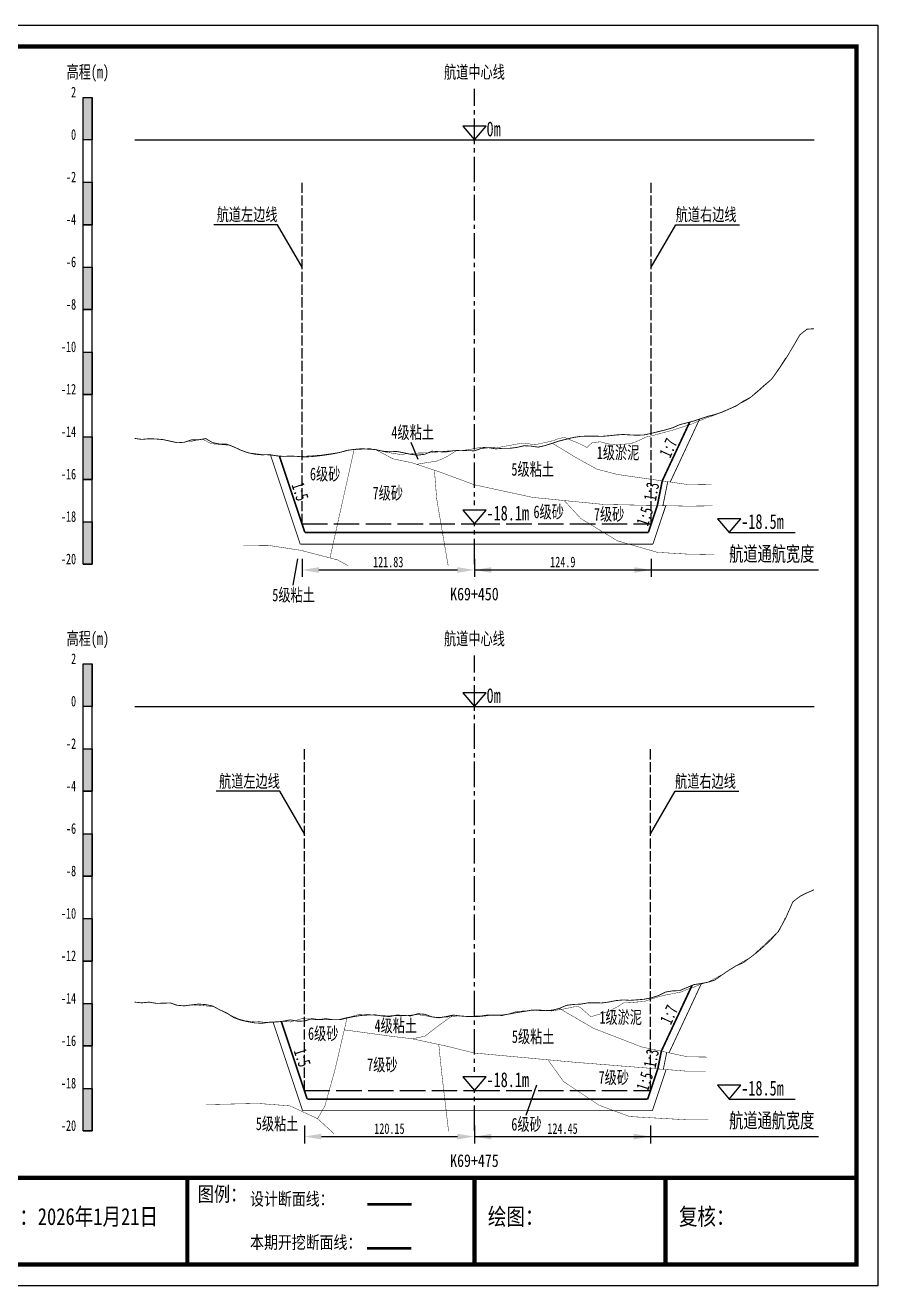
# Model space of a CAD drawing. Header units: millimetres. Extents: x 0 to 1680, y -8762 to 0.
# Drawn here: x 849.2 to 1050, y -297 to 0 of the extents above; entities that cross this region are included whole.
import ezdxf
from ezdxf.enums import TextEntityAlignment as Align

# ---------------------------------------------------------------- set-up
doc = ezdxf.new("R2010")
doc.units = ezdxf.units.MM
for name, pattern in [('ACAD_ISO02W100', [15, 12, -3]), ('ACAD_ISO05W100', [33, 24, -3, 0, -3, 0, -3]), ('CENTER2', [1.125, 0.75, -0.125, 0.125, -0.125])]:
    doc.linetypes.add(name, pattern=pattern)
for name, color, linetype in [('0-桩号', 1, 'Continuous'), ('0-航道左右边线标注', 8, 'Continuous'), ('1-疏浚底高', 7, 'Continuous'), ('1-通航宽度', 7, 'Continuous'), ('1-通航底高', 7, 'Continuous'), ('202601', 5, 'Continuous'), ('DMX', 20, 'Continuous'), ('L1', 7, 'Continuous'), ('图幅外框线', 145, 'Continuous'), ('地质分层', 6, 'Continuous'), ('坡比', 1, 'Continuous'), ('尺寸标注', 1, 'Continuous'), ('开挖线', 4, 'Continuous'), ('标尺', 7, 'Continuous'), ('超挖线', 3, 'Continuous'), ('辅助框', 7, 'Continuous'), ('通航底面线', 7, 'ACAD_ISO02W100')]:
    doc.layers.add(name, color=color, linetype=linetype)
doc.styles.get("Standard").update_dxf_attribs({"font": 'arial.ttf'})
doc.styles.add('仿宋', font='仿宋_GB2312.ttf', dxfattribs={"width": 0.8})
doc.styles.add('仿宋GB2312', font='仿宋_GB2312.ttf', dxfattribs={"width": 0.7, "height": 2.5})
doc.styles.add('仿宋体', font='仿宋_GB2312.ttf', dxfattribs={"width": 0.8})
doc.dimstyles.new('2000', dxfattribs={"dimtxt": 3, "dimasz": 2.5, "dimexe": 1.25, "dimexo": 0.625, "dimtad": 1, "dimlfac": 2, "dimdsep": 46, "dimtxsty": 'Standard', "dimcen": 2.5, "dimadec": 0, "dimazin": 0, "dimtfac": 1, "dimtmove": 0, "dimatfit": 3, "dimfxl": 0, "dimarcsym": 0})

# ---------------------------------------------------------------- blocks, each defined once
blk = doc.blocks.new('标尺')
at = {"layer": '标尺', "linetype": 'Continuous'}
for points in [[(-2.116669999959413, 100), (0, 100), (0, 90), (-2.116669999959413, 90)], [(-2.116669999959413, 80), (0, 80), (0, 70), (-2.116669999959413, 70)], [(-2.116669999959413, 60), (0, 60), (0, 50), (-2.116669999959413, 50)], [(-2.116669999959413, 40), (0, 40), (0, 30), (-2.116669999959413, 30)], [(-2.116669999959413, 20), (0, 20), (0, 10), (-2.116669999959413, 10)], [(-2.116669999959413, 0), (0, 0), (0, -10), (-2.116669999959413, -10)]]:
    blk.add_hatch(color=256, dxfattribs=at).paths.add_polyline_path(points)
for p, q in [((-2.116669999959413, -10), (-2.116669999959413, 100)), ((0, -10), (0, 100)), ((-2.116669999959413, 80), (0, 80)), ((-2.116669999959413, 70), (0, 70)), ((-2.116669999959413, 60), (0, 60)), ((-2.116669999959413, 50), (0, 50)), ((-2.116669999959413, 40), (0, 40)), ((-2.116669999959413, 30), (0, 30)), ((-2.116669999959413, 20), (0, 20)), ((-2.116669999959413, 10), (0, 10)), ((-2.116669999959413, 0), (0, 0)), ((-2.116669999959413, -10), (0, -10))]:
    blk.add_line(p, q, dxfattribs=at)
at = {"layer": '标尺'}
for points in [[(-2.116669999959413, 100), (0, 100), (0, 90), (-2.116669999959413, 90)], [(-2.116669999959413, 100), (0, 100), (0, 90), (-2.116669999959413, 90)], [(-2.116669999959413, 80), (0, 80), (0, 70), (-2.116669999959413, 70)], [(-2.116669999959413, 80), (0, 80), (0, 70), (-2.116669999959413, 70)], [(-2.116669999959413, 60), (0, 60), (0, 50), (-2.116669999959413, 50)], [(-2.116669999959413, 60), (0, 60), (0, 50), (-2.116669999959413, 50)], [(-2.116669999959413, 40), (0, 40), (0, 30), (-2.116669999959413, 30)], [(-2.116669999959413, 40), (0, 40), (0, 30), (-2.116669999959413, 30)], [(-2.116669999959413, 20), (0, 20), (0, 10), (-2.116669999959413, 10)], [(-2.116669999959413, 20), (0, 20), (0, 10), (-2.116669999959413, 10)], [(-2.116669999959413, 0), (0, 0), (0, -10), (-2.116669999959413, -10)], [(-2.116669999959413, 0), (0, 0), (0, -10), (-2.116669999959413, -10)]]:
    blk.add_lwpolyline(points, close=True, dxfattribs=at)
at = {"layer": '标尺', "style": '仿宋GB2312', "width": 0.7}
blk.add_text('高程(m)', height=3, dxfattribs=at).set_placement((-1.058334999950603, 106.0000000009313), align=Align.MIDDLE_CENTER)
for s, p in [('2', (-3.816669999971054, 100)), ('0', (-3.816669999971054, 90)), ('-2', (-3.816669999971054, 80)), ('-4', (-3.816669999971054, 70)), ('-6', (-3.816669999971054, 60)), ('-8', (-3.816669999971054, 50)), ('-10', (-3.816669999971054, 40)), ('-12', (-3.816669999971054, 30)), ('-14', (-3.816669999971054, 20)), ('-16', (-3.816669999971054, 10)), ('-18', (-3.816669999971054, 0)), ('-20', (-3.816669999971054, -10))]:
    blk.add_text(s, height=2.5, dxfattribs=at).set_placement(p, align=Align.RIGHT)
blk = doc.blocks.new('*D78')
at = {"layer": 'Defpoints', "color": 0, "ltscale": 0.5}
for p in [(914.391114285781, -117.5), (955, -117.5), (955, -128.3536824788844)]:
    blk.add_point(p, dxfattribs=at)
at = {"layer": '尺寸标注', "color": 0, "lineweight": -2, "ltscale": 0.5}
for p, q in [((914.391114285781, -125.75), (914.391114285781, -129.9536824788844)), ((955, -125.75), (955, -129.9536824788844)), ((918.391114285781, -128.3536824788844), (951, -128.3536824788844))]:
    blk.add_line(p, q, dxfattribs=at)
at = {"layer": '尺寸标注', "color": 0, "ltscale": 0.5}
for points in [[(918.391114285781, -127.6870158122177), (918.391114285781, -129.020349145551), (914.391114285781, -128.3536824788844)], [(951, -127.6870158122177), (951, -129.020349145551), (955, -128.3536824788844)]]:
    blk.add_solid(points, dxfattribs=at)
at = {"layer": '尺寸标注', "color": 0, "ltscale": 0.5, "insert": (934.6955571428905, -126.4786824788844), "char_height": 2.5, "attachment_point": 5, "style": '仿宋GB2312'}
blk.add_mtext('121.83', dxfattribs=at)
blk = doc.blocks.new('*D79')
at = {"layer": 'Defpoints', "color": 0, "ltscale": 0.5}
for p in [(914.9492884873489, -251), (955, -251), (955, -261.8536524227675)]:
    blk.add_point(p, dxfattribs=at)
at = {"layer": '尺寸标注', "color": 0, "lineweight": -2, "ltscale": 0.5}
for p, q in [((914.9492884873489, -259.25), (914.9492884873489, -263.4536524227675)), ((955, -259.25), (955, -263.4536524227675)), ((918.9492884873489, -261.8536524227675), (951, -261.8536524227675))]:
    blk.add_line(p, q, dxfattribs=at)
at = {"layer": '尺寸标注', "color": 0, "ltscale": 0.5}
for points in [[(918.9492884873489, -261.1869857561008), (918.9492884873489, -262.5203190894342), (914.9492884873489, -261.8536524227675)], [(951, -261.1869857561008), (951, -262.5203190894342), (955, -261.8536524227675)]]:
    blk.add_solid(points, dxfattribs=at)
at = {"layer": '尺寸标注', "color": 0, "ltscale": 0.5, "insert": (934.9746442436744, -259.9786524227675), "char_height": 2.5, "attachment_point": 5, "style": '仿宋GB2312'}
blk.add_mtext('120.15', dxfattribs=at)
blk = doc.blocks.new('*D39')
at = {"layer": 'Defpoints', "color": 0, "ltscale": 0.5}
for p in [(955, -117.5), (996.6335865024748, -117.5), (996.6335865024748, -128.3536255889721)]:
    blk.add_point(p, dxfattribs=at)
at = {"layer": '尺寸标注', "color": 0, "lineweight": -2, "ltscale": 0.5}
for p, q in [((955, -125.75), (955, -129.9536255889721)), ((996.6335865024748, -125.75), (996.6335865024748, -129.9536255889721)), ((959, -128.3536255889721), (992.6335865024748, -128.3536255889721))]:
    blk.add_line(p, q, dxfattribs=at)
at = {"layer": '尺寸标注', "color": 0, "ltscale": 0.5}
for points in [[(959, -127.6869589223055), (959, -129.0202922556388), (955, -128.3536255889721)], [(992.6335865024748, -127.6869589223055), (992.6335865024748, -129.0202922556388), (996.6335865024748, -128.3536255889721)]]:
    blk.add_solid(points, dxfattribs=at)
at = {"layer": '尺寸标注', "color": 0, "ltscale": 0.5, "insert": (975.8167932512374, -126.4786255889721), "char_height": 2.5, "attachment_point": 5, "style": '仿宋GB2312'}
blk.add_mtext('124.9', dxfattribs=at)
blk = doc.blocks.new('*D40')
at = {"layer": 'Defpoints', "color": 0, "ltscale": 0.5}
for p in [(955, -251), (996.484444800574, -251), (996.484444800574, -261.8535957252589)]:
    blk.add_point(p, dxfattribs=at)
at = {"layer": '尺寸标注', "color": 0, "lineweight": -2, "ltscale": 0.5}
for p, q in [((955, -259.25), (955, -263.4535957252589)), ((996.484444800574, -259.25), (996.484444800574, -263.4535957252589)), ((959, -261.8535957252589), (992.484444800574, -261.8535957252589))]:
    blk.add_line(p, q, dxfattribs=at)
at = {"layer": '尺寸标注', "color": 0, "ltscale": 0.5}
for points in [[(959, -261.1869290585922), (959, -262.5202623919255), (955, -261.8535957252589)], [(992.484444800574, -261.1869290585922), (992.484444800574, -262.5202623919255), (996.484444800574, -261.8535957252589)]]:
    blk.add_solid(points, dxfattribs=at)
at = {"layer": '尺寸标注', "color": 0, "ltscale": 0.5, "insert": (975.742222400287, -259.9785957252589), "char_height": 2.5, "attachment_point": 5, "style": '仿宋GB2312'}
blk.add_mtext('124.45', dxfattribs=at)
blk = doc.blocks.new('通航底高')
at = {"layer": '1-通航底高'}
for p, q in [((-2.762494692986365, 3.232132659759372), (5.923793651163578e-06, 6.932765245437622e-06)), ((2.762506540631875, 3.232132659759372), (-2.762494692986365, 3.232132659759372)), ((5.923793651163578e-06, 6.932765245437622e-06), (2.762506540631875, 3.232132659759372))]:
    blk.add_line(p, q, dxfattribs=at)
at = {"layer": '1-通航底高', "style": '仿宋', "width": 0.7}
blk.add_attdef('通航底高', (2.856129719933961, 0.8203305718488991), '', height=3.5, dxfattribs=at)
blk = doc.blocks.new('疏浚底高')
at = {"layer": '1-疏浚底高'}
for p, q in [((-2.762500616780017, 3.232125726994127), (0, 0)), ((2.762500616838224, 3.232125726994127), (-2.762500616780017, 3.232125726994127)), ((0, 0), (2.762500616838224, 3.232125726994127)), ((-5.923793651163578e-06, -6.932765245437622e-06), (15.51466270413067, -6.932765245437622e-06))]:
    blk.add_line(p, q, dxfattribs=at)
at = {"layer": '1-疏浚底高', "style": '仿宋', "width": 0.7}
blk.add_attdef('疏浚底高', (2.856123796140309, 0.8203236390836537), '', height=3.5, dxfattribs=at)

msp = doc.modelspace()

# ---------------------------------------------------------------- linework, layer by layer
at = {"layer": '0-航道左右边线标注', "linetype": 'ACAD_ISO02W100', "ltscale": 0.2}
for points in [[(914.391114285781, -117.5), (914.391114285781, -37)], [(996.6335865024748, -117.5), (996.6335865024748, -37)], [(914.9492884873489, -251), (914.9492884873489, -170.5)], [(996.4844448005742, -251), (996.4844448005742, -170.5)]]:
    msp.add_lwpolyline(points, dxfattribs=at)
at = {"layer": '0-航道左右边线标注'}
for points in [[(914.391114285781, -57), (908.6176115939138, -46.99999999998363), (893.6176115939138, -46.99999999993997)], [(996.6335865024748, -57), (1002.4070891944, -47.00000000001637), (1017.4070891944, -47.00000000006003)], [(914.9492884873489, -190.5), (909.1757857954817, -180.4999999999836), (894.1757857954817, -180.49999999994)], [(996.484444800574, -190.5), (1002.257947492499, -180.5000000000164), (1017.257947492499, -180.50000000006)]]:
    msp.add_lwpolyline(points, dxfattribs=at)
at = {"layer": '1-通航宽度'}
for points in [[(955, -128.35), (1036, -128.35)], [(955, -261.85), (1036, -261.85)]]:
    msp.add_lwpolyline(points, dxfattribs=at)
at = {"layer": '202601', "color": 1, "linetype": 'Continuous', "const_width": 0.1}
for points in [[(887.6730000001987, -98.19999999953325), (887.8597037039027, -98.14999771071234), (890.2597037039027, -97.59999942732429), (891.0897037039027, -97.59999942732429), (892.9130370372358, -98.5500020976142), (892.9863703705687, -98.59999847365361), (893.0197037039027, -98.59999847365361), (897.6330370372357, -98.99999809218389), (897.7230370372357, -99.04999923659307), (898.3463703705687, -99.35000133467474), (901.1130370372357, -100.6000013346747), (901.5297037039027, -100.6999988551252), (905.0763703705687, -101.1499996180646), (908.5530370372358, -101.4500017161427), (908.9463703705687, -101.4999980921839), (909.1330370372357, -101.4999980921839), (909.3230370372357, -101.5499992365931), (909.7030370372357, -101.5499992365931), (913.9397037039028, -101.6000003810041), (917.4363703705687, -101.4000005717335), (917.9497037039027, -101.3499994273243), (918.4297037039028, -101.3499994273243), (921.2163703705687, -100.9499998087922), (924.0863703705687, -100.4999990458546), (926.1063703705687, -99.95000076247379), (926.9963703705687, -100.0000019068739), (928.1263703705687, -99.95000076247379), (930.0397037039027, -99.75000095320502), (930.3063703705687, -99.6999998087922), (930.5930370372357, -99.8000020976142), (933.9430370372357, -100.5500001902637), (937.9263703705687, -101.2000007624738), (938.9297037039028, -100.9499998087922), (939.8663703705687, -101.000000953205), (941.7063703705687, -100.8000011439326), (944.8630370372357, -100.7499999995343), (947.0897037039027, -100.4499979014436), (948.2030370372357, -100.3500003810041), (949.1097037039027, -100.2999992365931), (952.3697037039027, -100.1500005717335), (953.7330370372357, -100.0000019068739), (955.3030370372358, -99.64999866438302), (957.0830370372357, -99.44999885512516), (960.0197037039027, -99.55000114394352), (960.2697037039027, -99.55000114394352), (965.7663703705687, -98.5500020976142), (966.4130370372357, -98.4499998087922), (967.3330370372357, -98.5500020976142), (969.2330370372356, -98.84999942732429), (972.4297037039028, -98.14999771071234), (972.9830370372356, -97.99999904585457), (973.6230370372357, -97.90000152541324), (974.5063703705687, -97.50000190687388), (976.1697037039028, -97.10000228835452), (980.2063703705687, -98.7999982829133), (981.4830370372356, -99.49999999953434), (982.7397037039027, -98.35000228835452), (984.7130370372356, -98.14999771071234), (986.4230370372356, -98.64999961806461), (988.5930370372357, -98.7999982829133), (991.8230370372357, -98.59999847365361), (992.1830370372359, -98.39999866438302), (992.2697037039027, -98.4499998087922), (992.6930370372356, -98.30000114394352), (995.5497037039027, -96.99999999953434), (996.8963703705685, -96.69999790144357), (999.8797037039026, -95.89999866438302), (1001.129703703903, -95.55000019026375), (1001.383037037236, -95.49999904585457), (1006.236370370569, -93.95000171614265), (1007.756370370569, -93.3000011439326), (1009.569703703903, -92.5499982829133), (1011.749703703903, -91.80000019026375), (1013.856370370569, -90.85000228835452), (1015.066370370569, -90.40000152541324), (1018.509703703903, -88.64999961806461), (1019.689703703903, -87.99999904585457), (1021.323037037236, -86.69999790145448), (1024.566370370569, -83.84999942732429), (1025.556370370569, -82.50000190688297), (1027.119703703903, -80.24999809218389), (1028.296370370569, -78.35000228835452)], [(888.7629999999998, -230.8499999988362), (889.3628518518518, -230.8499984729551), (889.4061851851848, -230.8499984729551), (890.7028518518517, -230.9500007617771), (893.6561851851848, -231.2499980914854), (895.5628518518517, -232.2999982822166), (897.2495185185188, -233.100002287656), (899.3628518518518, -234.1000013339763), (901.1395185185188, -234.5999984729551), (904.7061851851847, -234.7999982822166), (905.4228518518518, -234.900000571035), (905.8461851851848, -234.900000571035), (908.7695185185188, -234.7500019061863), (910.4861851851848, -234.7500019061863), (911.6895185185188, -234.8499994266258), (914.3495185185187, -234.0500001895653), (916.2928518518518, -234.1499977100157), (916.6828518518518, -234.2499999988358), (917.5595185185188, -234.3000011432359), (921.2895185185188, -234.350002287656), (922.7161851851848, -234.350002287656), (924.7128518518517, -233.8500003803056), (926.1828518518518, -233.5499982822166), (927.8261851851847, -233.0500011432359), (929.5961851851848, -232.9999999988358), (931.7328518518518, -233.3000020969157), (934.5461851851848, -233.3000020969157), (935.1595185185188, -233.3499984729551), (935.8228518518517, -233.3000020969157), (937.6895185185188, -233.4500007617771), (940.7595185185188, -233.1499986636863), (941.8461851851848, -233.1499986636863), (942.7361851851848, -233.2500009525065), (944.9595185185187, -233.650000571035), (946.9495185185187, -233.7499980914854), (947.6495185185188, -233.7000017154442), (949.1295185185188, -233.650000571035), (951.1761851851847, -233.3999996173661), (954.4261851851847, -233.650000571035), (955.4995185185188, -233.650000571035), (957.5661851851847, -233.4500007617771), (958.6328518518517, -233.3000020969157), (958.8628518518517, -233.3000020969157), (961.3361851851846, -233.3499984729551), (961.5995185185188, -233.3499984729551), (963.0428518518518, -232.9499988544267), (964.9428518518516, -232.3499994266258), (966.5428518518518, -232.2500019061754), (968.5061851851847, -232.1499996173661), (968.8928518518519, -232.0500020969157), (970.6395185185188, -232.2000007617771), (973.1728518518516, -232.2500019061754), (976.1928518518516, -231.7499999988358), (979.3295185185189, -231.0999994266258), (980.1961851851847, -231.6499977100157), (982.4261851851847, -233.5999994266258), (985.3528518518517, -232.7499990451561), (986.6428518518519, -232.3499994266258), (988.8028518518518, -231.2000017154442), (990.1328518518517, -230.3500013339763), (991.5028518518518, -230.3000001895653), (994.9628518518516, -229.9999980914854), (998.6995185185187, -228.7999992358946), (999.1995185185187, -228.7000017154442), (999.4695185185187, -228.5999994266258), (1003.816185185185, -227.7499990451561), (1004.699518518519, -227.3499994266258), (1006.622851851852, -226.6499977100157), (1008.072851851852, -226.0499982822166), (1010.136185185185, -225.3999977100157), (1013.102851851852, -223.7999992358946), (1013.429518518519, -223.650000571035), (1013.722851851852, -223.5000019061754), (1016.716185185185, -221.5500001895653), (1018.272851851852, -220.600002287656), (1019.986185185185, -219.7000007617771), (1020.579518518519, -219.1499977100157), (1022.629518518519, -217.2500019061754), (1026.376185185185, -213.7000017154442), (1027.352851851852, -212.0500020969157), (1028.152851851852, -210.3999977100157)]]:
    msp.add_lwpolyline(points, dxfattribs=at)
at = {"layer": 'DMX', "color": 7, "linetype": 'Continuous', "const_width": 0.2}
for points in [[(874.9999999999998, -97.35499999998137), (874.9999999999998, -97.35499999998137), (876.6666666666861, -97.58499999996275), (878.3333333333139, -97.43500000005588), (880, -97.49000000022352), (881.6666666666861, -97.63499999977648), (883.3333333333139, -97.99500000011176), (885, -98.37000000011176), (886.6666666666861, -98.25999999977648), (888.3333333333139, -97.70000000018626), (890, -97.68999999994412), (891.6666666666861, -97.39000000013039), (893.3333333333139, -98.33499999996275), (895, -98.69499999983236), (896.6666666666861, -98.7050000000745), (898.3333333333139, -99.35499999998137), (900, -100.1349999997765), (901.6666666666861, -100.7250000000931), (903.3333333333139, -101.0750000001863), (905, -101.2200000002049), (906.6666666666861, -101.160000000149), (908.3333333333139, -101.4399999999441), (910, -101.5950000002049), (911.6666666666861, -101.5150000001304), (913.3333333333139, -101.5950000002049), (915, -101.7400000002235), (916.6666666666861, -101.6299999998882), (918.3333333333139, -101.4700000002049), (920, -101.2349999998696), (921.6666666666861, -100.9900000002235), (923.3333333333139, -100.6549999997951), (925, -100.1699999999255), (926.6666666666861, -99.93999999994412), (928.3333333333139, -99.79000000003725), (930, -99.875), (931.6666666666861, -99.98499999986961), (933.3333333333139, -100.3549999999814), (935, -100.4950000001118), (936.6666666666861, -100.4249999998137), (938.3333333333139, -100.7349999998696), (940, -101.0950000002049), (941.6666666666861, -101.2949999999255), (943.3333333333139, -101.0800000000745), (945, -100.3650000002235), (946.6666666666861, -100.4799999999814), (948.3333333333139, -100.5400000000373), (950, -100.2549999998882), (951.6666666666861, -100.160000000149), (953.3333333333139, -100.2250000000931), (955, -100.2749999999069), (956.6666666666861, -99.69499999983236), (958.3333333333139, -99.52999999979511), (960, -99.81499999994412), (961.6666666666861, -99.68999999994412), (963.3333333333139, -99.67499999981374), (965, -99.48499999986961), (966.6666666666861, -99.06999999983236), (968.3333333333139, -99.15499999979511), (970, -99.41500000003725), (971.6666666666861, -99.04000000003725), (973.3333333333139, -98.49500000011176), (975, -97.95000000018626), (976.6666666666861, -97.52999999979511), (978.3333333333139, -97.12999999988824), (980, -96.87000000011176), (981.6666666666861, -96.81999999983236), (983.3333333333139, -96.81999999983236), (985, -96.86500000022352), (986.6666666666861, -96.73499999986961), (988.3333333333139, -96.5449999999255), (990, -96.42499999981374), (991.6666666666861, -96.53500000014901), (993.3333333333139, -96.59500000020489), (995, -96.52999999979511), (996.6666666666861, -96.14999999990687), (998.3333333333139, -95.75), (1000, -95.33999999985099), (1001.666666666686, -94.85999999986961), (1003.333333333314, -94.11500000022352), (1005, -93.69499999983236), (1006.666666666686, -93.25), (1008.333333333314, -92.70999999996275), (1010, -92.14000000013039), (1011.666666666686, -91.72999999998137), (1013.333333333314, -91.16000000014901), (1015, -90.4199999999255), (1016.666666666686, -89.70000000018626), (1018.333333333314, -88.5800000000745), (1020, -87.70000000018626), (1021.666666666686, -86.26500000013039), (1023.333333333314, -84.79000000003725), (1025, -83.38499999977648), (1026.666666666686, -81.08499999996275), (1028.333333333314, -78.58999999985099), (1030, -75.79999999981374), (1031.666666666686, -72.93000000016764), (1033.333333333314, -71.62000000011176), (1035, -71.50499999988824)], [(874.9999999999998, -230.1650000000373), (874.9999999999998, -230.1650000000373), (876.6666666666861, -230.339999999851), (878.3333333333139, -230.1699999999255), (880, -230.4399999999441), (881.6666666666861, -230.4300000001676), (883.3333333333139, -230.3549999999814), (885, -230.9150000000373), (886.6666666666861, -231.0499999998137), (888.3333333333139, -230.8250000001863), (890, -230.625), (891.6666666666861, -230.75), (893.3333333333139, -231.0750000001863), (895, -231.9849999998696), (896.6666666666861, -232.7200000002049), (898.3333333333139, -233.8250000001863), (900, -234.4150000000373), (901.6666666666861, -234.7900000000373), (903.3333333333139, -235.0699999998324), (905, -235.1450000000186), (906.6666666666861, -234.910000000149), (908.3333333333139, -234.8549999999814), (910, -234.660000000149), (911.6666666666861, -234.3549999999814), (913.3333333333139, -234.6499999999069), (915, -234.6200000001118), (916.6666666666861, -234.0649999999441), (918.3333333333139, -234.2900000000373), (920, -234.0750000001863), (921.6666666666861, -234.3050000001676), (923.3333333333139, -234.3100000000559), (925, -233.9049999997951), (926.6666666666861, -233.5600000000559), (928.3333333333139, -233.3100000000559), (930, -233.2000000001863), (931.6666666666861, -233.1749999998137), (933.3333333333139, -233.4399999999441), (935, -233.5750000001863), (936.6666666666861, -233.2299999999814), (938.3333333333139, -233.3050000001676), (940, -233.3999999999069), (941.6666666666861, -232.910000000149), (943.3333333333139, -233.035000000149), (945, -233.6450000000186), (946.6666666666861, -233.8599999998696), (948.3333333333139, -233.5699999998324), (950, -233.2200000002049), (951.6666666666861, -233.4300000001676), (953.3333333333139, -233.5550000001676), (955, -233.4950000001118), (956.6666666666861, -233.4199999999255), (958.3333333333139, -233.1899999999441), (960, -233.25), (961.6666666666861, -233.2099999999627), (963.3333333333139, -232.9399999999441), (965, -232.6200000001118), (966.6666666666861, -232.375), (968.3333333333139, -232.0800000000745), (970, -232.0049999998882), (971.6666666666861, -232.1699999999255), (973.3333333333139, -232.0649999999441), (975, -231.6450000000186), (976.6666666666861, -230.9249999998137), (978.3333333333139, -230.7200000002049), (980, -230.6400000001304), (981.6666666666861, -230.3549999999814), (983.3333333333139, -230.3250000001863), (985, -230.3650000002235), (986.6666666666861, -230.1499999999069), (988.3333333333139, -229.8100000000559), (990, -229.6499999999069), (991.6666666666861, -229.7450000001118), (993.3333333333139, -229.625), (995, -229.4900000002235), (996.6666666666861, -229.1499999999069), (998.3333333333139, -228.6349999997765), (1000, -227.7999999998137), (1001.666666666686, -227.5150000001304), (1003.333333333314, -227.4599999999627), (1005, -226.7549999998882), (1006.666666666686, -226.0449999999255), (1008.333333333314, -225.7949999999255), (1010, -225.4799999999814), (1011.666666666686, -224.9350000000559), (1013.333333333314, -223.7450000001118), (1015, -222.6049999999814), (1016.666666666686, -221.5950000002049), (1018.333333333314, -220.8549999999814), (1020, -219.6400000001304), (1021.666666666686, -218.3500000000931), (1023.333333333314, -216.8950000000186), (1025, -215.2749999999069), (1026.666666666686, -213.4199999999255), (1028.333333333314, -210.2949999999255), (1030, -206.535000000149), (1031.666666666686, -205.2549999998882), (1033.333333333314, -204.4249999998137), (1035, -203.6800000001676)]]:
    msp.add_lwpolyline(points, dxfattribs=at)
at = {"layer": 'L1', "linetype": 'CENTER2', "ltscale": 8}
for p, q in [((954.9999999999998, -127), (954.9999999999998, -15)), ((954.9999999999998, -260.4999999990687), (954.9999999999998, -148.4999999990687))]:
    msp.add_line(p, q, dxfattribs=at)
at = {"layer": 'L1'}
for p, q in [((952.2374993832198, -23.76787427277304), (954.9999999999998, -26.99999999976717)), ((957.762500616838, -23.76787427277304), (952.2374993832198, -23.76787427277304)), ((954.9999999999998, -26.99999999976717), (957.762500616838, -23.76787427277304)), ((874.9999999999998, -26.99999999976717), (1035, -27.00000000023283)), ((952.2374993832198, -157.2678742718417), (954.9999999999998, -160.4999999988358)), ((957.762500616838, -157.2678742718417), (952.2374993832198, -157.2678742718417)), ((954.9999999999998, -160.4999999988358), (957.762500616838, -157.2678742718417)), ((874.9999999999998, -160.4999999988358), (1035, -160.4999999993015))]:
    msp.add_line(p, q, dxfattribs=at)
at = {"layer": '地质分层', "linetype": 'ACAD_ISO05W100', "ltscale": 0.2, "const_width": 0.1, "flags": 128}
for points in [[(926.6666666666861, -99.93999999994412), (920.9773934509722, -125.5125832241029)], [(931.6666666666861, -99.98499999986961), (935.8537943535484, -102.1686258953996), (940.410600391042, -103.1158260744996), (946.7072466919199, -105.2197409989312), (955, -108.282166692894), (968.7427260922268, -111.2546770921908), (985.3567225374281, -112.9020369891077), (1005.208565122972, -113.3115002382547), (1011.08584023345, -113.2432697766992)], [(941.4135620982852, -103.4509482975118), (946.2388529353775, -102.6679482171312), (948.4829483944923, -101.6800706316717), (950.7779914880521, -100.2106544850394)], [(973.3333333333139, -98.49500000011176), (978.9495154083706, -101.8900282653049), (983.818713188637, -104.580446921289), (988.6529562105425, -105.8428844893351), (1005.208565122972, -108.2115000952035), (1010.89263957403, -108.1440754760984)], [(945.5794314122177, -104.8429011250846), (946.116511282511, -111.6355617744848), (948.8115115212202, -127.3172606395775)], [(976.1426509662415, -111.9884162331), (980.0505902832374, -116.2317497222684), (988.6704335892573, -121.4820364527404), (998.1187046584673, -124.1953351069242), (1005.208565122972, -124.6114997137338), (1011.46831238792, -124.7052810144124)], [(900.5424978905357, -122.6112316763029), (904.4552079070127, -122.5500004766509), (906.463833884336, -122.5500004766509), (914.0629982589744, -123.7135092546232), (922.7737239357084, -125.9799749953672), (925.266598997631, -127.3404515122555)], [(975, -231.6450000000186), (983.0217447075993, -236.3253633575514), (994.3645636565052, -240.7210148479789), (1005.208565122972, -243.0530000240542), (1009.805134481438, -243.1105517666227)], [(918.0548316147178, -257.6172208506614), (919.7781011806801, -254.6132116266526), (922.10259258328, -246.3131556748413), (925, -233.9049999997951)], [(940.410600391042, -238.8148608594202), (943.3271215995774, -238.1947938292287), (946.3192488788627, -235.8758386801928), (950, -233.2200000002049)], [(924.3459785166197, -236.7058489015326), (935.2385906139389, -238.1894102999941), (940.410600391042, -238.8148608594202), (948.8569643045776, -240.63084073551), (955, -242.1643333863467), (978.6244361596182, -244.3360546221957), (1005.208565122972, -246.4530001194216), (1009.481044977421, -246.4212403879835)], [(946.6033474466531, -240.146310006734), (947.3119640038349, -247.0533909229562), (948.9206282147491, -260.7098434950612)], [(972.3195417208481, -243.756465206854), (975.9678745567799, -248.8541813986376), (984.430421452038, -254.4893904579803), (991.5437146914192, -257.1246279403567), (1005.208565122972, -257.9029998094775), (1010.127670453909, -257.9249123115519)], [(891.7583672222681, -254.3076963517815), (904.0121819759952, -254.0386254470795), (911.5287783085369, -254.5997528042644), (918.0548316147178, -257.6172208506614), (921.9089285975738, -261.1450398523783)]]:
    msp.add_lwpolyline(points, dxfattribs=at)
at = {"layer": '地质分层'}
for points in [[(940.056452452256, -98.26237204797872), (941.6988597118543, -102.2231932746326)], [(912.3320723624274, -131.9438313117134), (913.4283229891953, -125.7395003745623)], [(967.1473700740389, -256.8202104220836), (969.7000620909748, -249.6400038021129)]]:
    msp.add_lwpolyline(points, dxfattribs=at)
at = {"layer": '开挖线', "linetype": 'Continuous', "const_width": 0.4, "flags": 128}
for points in [[(999.2401417577842, -107.3575960920352), (1005.703701089862, -93.50711180891207)], [(915.0566666676464, -119.5000000029377), (909.0591675268065, -101.5075025800517)], [(998.0787726868098, -113.164441446907), (999.2401417577842, -107.3575960920352)], [(995.9669198348425, -119.5000000029377), (998.0787726868098, -113.164441446907)], [(915.0566666676464, -119.5000000029377), (995.9669198348425, -119.5000000029377)], [(999.0208024998996, -241.7223315660409), (1006.255063942466, -226.2203427604322)], [(915.6159551549813, -253.0000000029377), (909.5212914541157, -234.7160088999687)], [(998.1865048319601, -245.8938199057386), (999.0208024998996, -241.7223315660409)], [(995.817778132942, -253.0000000029377), (998.1865048319601, -245.8938199057386)], [(915.6159551549813, -253.0000000029377), (995.817778132942, -253.0000000029377)]]:
    msp.add_lwpolyline(points, dxfattribs=at)
at = {"layer": '超挖线', "linetype": 'ACAD_ISO02W100', "ltscale": 0.5, "const_width": 0.2, "flags": 128}
for points in [[(1001.114966934822, -107.625827855427), (1008.02979099984, -92.80834771601737)], [(913.9733214869204, -122.2500000029377), (906.9597332125476, -101.2092351798189)], [(999.4066283282118, -113.1918297401087), (1000.536384301054, -107.5430498758989)], [(997.0502650155856, -122.2500000029377), (1000.065127709911, -113.2054119199608)], [(997.0502650155856, -122.2500000029377), (913.9733214869204, -122.2500000029377)], [(1000.838396210019, -242.1132021871151), (1008.465186697371, -225.7700797141233)], [(914.5326099742554, -255.7500000029377), (907.575941285818, -234.8799939376255)], [(999.4989358490214, -245.998331320644), (1000.29915429792, -241.9972390761524)], [(996.9011233136858, -255.7500000029377), (1000.134801147468, -246.0489665015914)], [(996.9011233136858, -255.7500000029377), (914.5326099742554, -255.7500000029377)]]:
    msp.add_lwpolyline(points, dxfattribs=at)
at = {"layer": '辅助框', "color": 24, "const_width": 1}
for points in [[(655.0000000003977, -271.5819660233919), (1045.000000000398, -271.5819660233919)], [(887.3787765662825, -271.5819660233919), (887.3787765662825, -292)], [(955.0000000003977, -271.5819660233919), (955.0000000003977, -292)], [(1000.000000000398, -271.5819660233919), (1000.000000000398, -271.5819660233919), (1000.000000000398, -292)]]:
    msp.add_lwpolyline(points, dxfattribs=at)
at = {"layer": '辅助框', "color": 7, "lineweight": 50}
msp.add_lwpolyline([(929.7886391461798, -277.7804354561222), (940.1471387559609, -277.7804354561222)], dxfattribs=at)
at = {"layer": '辅助框', "color": 1, "lineweight": 50}
msp.add_lwpolyline([(929.716763842765, -288.1069611257808), (940.0752634525461, -288.1069611257808)], dxfattribs=at)

# ---------------------------------------------------------------- block references
at = {"layer": '1-疏浚底高'}
for p in [(1015, -119.5), (1015, -253)]:
    msp.add_blockref('疏浚底高', p, dxfattribs=at).add_auto_attribs({'疏浚底高': '-18.5m'})
at = {"layer": '标尺'}
for p in [(864.9999999999998, -117), (864.9999999999998, -250.4999999990687)]:
    msp.add_blockref('标尺', p, dxfattribs=at)

# ---------------------------------------------------------------- texts
at = {"layer": '0-航道左右边线标注', "style": '仿宋', "width": 0.7}
for p in [(908.6176115939138, -46.99999999998363), (909.1757857954817, -180.4999999999836)]:
    msp.add_text('航道左边线', height=3, dxfattribs=at).set_placement(p, align=Align.BOTTOM_RIGHT)
for p in [(1002.4070891944, -47.00000000001637), (1002.257947492499, -180.5000000000164)]:
    msp.add_text('航道右边线', height=3, dxfattribs=at).set_placement(p, align=Align.BOTTOM_LEFT)
at = {"layer": '1-通航宽度', "style": '仿宋', "width": 0.7}
for p in [(1015, -127.35), (1015, -260.85)]:
    msp.add_text('航道通航宽度', height=3.5, dxfattribs=at).set_placement(p, align=Align.BOTTOM_LEFT)
at = {"layer": 'L1', "style": '仿宋', "width": 0.7}
for p in [(954.9999999999998, -11.02892156084999), (954.9999999999998, -144.5289215599187)]:
    msp.add_text('航道中心线', height=3, dxfattribs=at).set_placement(p, align=Align.MIDDLE_CENTER)
for p in [(957.8561237953252, -26.17966942931525), (957.8561237953252, -159.6796694283839)]:
    msp.add_text('0m ', height=3.5, dxfattribs=at).set_placement(p)
at = {"layer": '地质分层', "linetype": 'Continuous', "width": 0.7}
for s, style, p in [('4级粘土', '仿宋GB2312', (940.4516895709296, -95.9329723908595)), ('1级淤泥', '仿宋GB2312', (988.830735263151, -100.6916629568914)), ('6级砂', '仿宋GB2312', (919.8405980922689, -105.7222580914568)), ('5级粘土', '仿宋GB2312', (968.7154069465597, -104.6178461125528)), ('7级砂', '仿宋GB2312', (934.5975993244084, -110.2076651520838)), ('6级砂', '仿宋体', (972.486662670448, -114.6421825270251)), ('7级砂', '仿宋体', (986.7187211091533, -115.2024219390829)), ('5级粘土', '仿宋GB2312', (912.4040399587012, -134.2326147276581)), ('4级粘土', '仿宋GB2312', (936.4816437891861, -235.7169590594931)), ('1级淤泥', '仿宋GB2312', (989.4458569445034, -233.7200081405826)), ('6级砂', '仿宋GB2312', (919.3904077085317, -237.5611548141023)), ('5级粘土', '仿宋GB2312', (968.8318705963975, -238.279601505863)), ('7级砂', '仿宋GB2312', (933.3024652975965, -244.9232116333624)), ('7级砂', '仿宋体', (987.8194602943278, -247.9069634706502)), ('5级粘土', '仿宋GB2312', (908.5263075698659, -258.8205696390432)), ('6级砂', '仿宋体', (967.2682179918721, -258.9383354250337))]:
    msp.add_text(s, height=3, dxfattribs=dict(at, style=style)).set_placement(p, align=Align.MIDDLE_CENTER)
at = {"layer": '坡比', "style": '仿宋体', "width": 0.7}
for s, rotation, p in [('1:7', 65, (1000.659552826431, -99.58658798567285)), ('1:5', 288, (913.9552865961601, -109.8713044679589)), ('1:3', 79, (996.6982992026481, -109.8687698405304)), ('1:5', 72, (995.125486256115, -115.6997454187192)), ('1:7', 65, (1000.825584183167, -233.1255292854845)), ('1:5', 288, (914.4659912347626, -243.2255529217583)), ('1:3', 79, (996.6424971227601, -243.4158194245523)), ('1:5', 72, (995.1047787244025, -248.8144429081467))]:
    msp.add_text(s, height=3, rotation=rotation, dxfattribs=at).set_placement(p, align=Align.MIDDLE)
at = {"layer": '辅助框', "insert": (889.8269339597713, -273.6319541339567), "char_height": 3.5, "width": 20.65205776894732, "attachment_point": 1, "style": '仿宋'}
msp.add_mtext('{\\C3;图例：}', dxfattribs=at)
at = {"layer": '辅助框', "color": 7, "lineweight": 50, "insert": (902.1653762107815, -275.0513457099987), "char_height": 3, "width": 26.24716962347821, "attachment_point": 1, "style": '仿宋'}
msp.add_mtext('设计断面线：', dxfattribs=at)
at = {"layer": '辅助框', "lineweight": 0, "char_height": 4, "width": 115.8863471220259, "attachment_point": 1}
for s, insert in [('{\\fKaiTi|b0|i0|c134|p49;\\W0.8;测量日期：2026年1月21日}', (830.3284275267633, -278.6820425070846)), ('{\\fKaiTi|b0|i0|c134|p49;\\W0.8;绘图：}', (958.1550933698672, -278.6820425070846)), ('{\\fKaiTi|b0|i0|c134|p49;\\W0.8;复核：}', (1003.155093369867, -278.6820425070846))]:
    msp.add_mtext(s, dxfattribs=dict(at, insert=insert))
at = {"layer": '辅助框', "color": 1, "insert": (902.1653762107815, -285.2603626983027), "char_height": 3, "width": 26.24716962347821, "attachment_point": 1, "style": '仿宋'}
msp.add_mtext('本期开挖断面线：', dxfattribs=at)

# ---------------------------------------------------------------- wipeouts: each hides what was drawn before it
for points in [[(949.1678378378379, -135.6059270267945), (949.1678378378379, -132.45187297274043), (960.7672972972973, -132.45187297274043), (960.7672972972973, -135.6059270267945)], [(949.1678378378379, -269.1059270258631), (949.1678378378379, -265.95187297180905), (960.7672972972973, -265.95187297180905), (960.7672972972973, -269.1059270258631)]]:
    msp.add_wipeout(points).dxf.layer = '0-桩号'

# ---------------------------------------------------------------- next in the draw order: texts
at = {"layer": '0-桩号', "style": '仿宋', "width": 0.8}
for s, p in [('K69+450', (955, -134.0289000000002)), ('K69+475', (955, -267.5289000000002))]:
    msp.add_text(s, height=3, dxfattribs=at).set_placement(p, align=Align.MIDDLE)

# ---------------------------------------------------------------- next in the draw order: wipeouts: each hides what was drawn before it
for points in [[(968.3219318258416, -117.50000693276519), (952.1304279924807, -117.50000693276519), (952.1304279924807, -113.15101664306343), (968.3219318258416, -113.15101664306343)], [(968.3219377496353, -251), (952.1304339162743, -251), (952.1304339162743, -246.65100971029824), (968.3219377496353, -246.65100971029824)]]:
    msp.add_wipeout(points).dxf.layer = '1-通航底高'

# ---------------------------------------------------------------- next in the draw order: linework, layer by layer
at = {"layer": '图幅外框线'}
msp.add_lwpolyline([(630.0000000003977, 0), (1050.000000000398, 0), (1050.000000000398, -297), (630.0000000003977, -297)], close=True, dxfattribs=at)
at = {"layer": '辅助框', "color": 24, "const_width": 1}
msp.add_lwpolyline([(1045.000000000398, -292), (1045.000000000398, -5), (655.0000000003977, -5), (655.0000000003977, -292)], close=True, dxfattribs=at)
at = {"layer": '通航底面线', "ltscale": 0.5}
for points in [[(914.390000000014, -117.5), (955, -117.5), (996.6333333333605, -117.5)], [(914.9500000000116, -251), (955, -251), (996.4833333333372, -251)]]:
    msp.add_lwpolyline(points, dxfattribs=at)

# ---------------------------------------------------------------- next in the draw order: block references
at = {"layer": '1-通航底高'}
for p in [(955, -117.5), (955, -251)]:
    msp.add_blockref('通航底高', p, dxfattribs=at).add_auto_attribs({'通航底高': '-18.1m'})

# ---------------------------------------------------------------- next in the draw order: dimensions: what is measured, and where the dimension line sits
at = {"layer": '尺寸标注', "ltscale": 0.5}
for p1, p2, distance, picture, middle in [((914.391114285781, -117.5), (955, -117.5), -10.853682478884394, '*D78', (934.6955571428905, -126.4786824788844)), ((955, -117.5), (996.6335865024748, -117.5), -10.853625588972108, '*D39', (975.8167932512374, -126.4786255889721)), ((914.9492884873489, -251), (955, -251), -10.853652422767482, '*D79', (934.9746442436744, -259.9786524227675)), ((955, -251), (996.484444800574, -251), -10.853595725258913, '*D40', (975.742222400287, -259.9785957252589))]:
    dim = msp.add_aligned_dim(p1=p1, p2=p2, distance=distance, dimstyle='2000', override={"dimtxt": 3.5, "dimasz": 4, "dimexe": 1.6, "dimexo": 8.25, "dimlfac": 3, "dimtxsty": '仿宋GB2312'}, dxfattribs=at)
    dim.commit()
    dim.dimension.update_dxf_attribs({"geometry": picture, "text_midpoint": middle})

doc.saveas('drawing.dxf')
